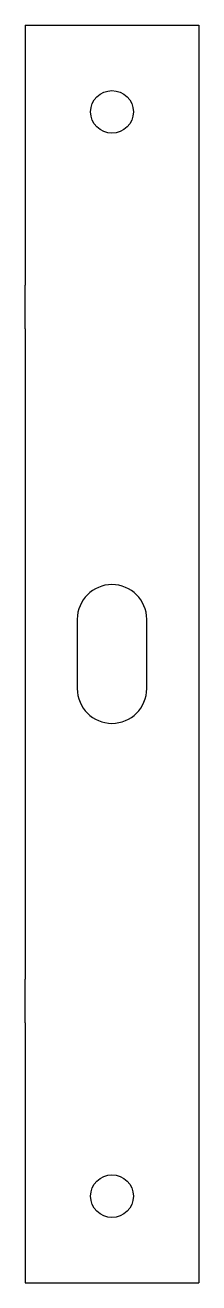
# Model space of a CAD drawing. Header units: millimetres. Extents: x 307 to 327, y 181 to 326.
import ezdxf

# ---------------------------------------------------------------- set-up
doc = ezdxf.new("R2010")
doc.units = ezdxf.units.MM
doc.layers.add('Default', color=7, linetype='Continuous')
doc.layers.add('U_85', color=7, linetype='Continuous')

# ---------------------------------------------------------------- blocks, each defined once
blk = doc.blocks.new('SE')
at = {"layer": 'U_85', "color": 7, "linetype": 'Continuous'}
for p, q in [((306.76, 325.98), (306.76, 295.98)), ((306.76, 325.98), (326.76, 325.98)), ((326.76, 325.98), (326.76, 295.98)), ((306.76, 290.96), (306.76, 295.98)), ((326.76, 295.98), (326.76, 290.96)), ((306.76, 290.96), (306.76, 215.96)), ((326.76, 290.96), (326.76, 215.96)), ((312.76, 257.46), (312.76, 249.46)), ((320.76, 249.46), (320.76, 257.46)), ((306.76, 210.93), (306.76, 215.96)), ((326.76, 215.96), (326.76, 210.93)), ((306.76, 210.93), (306.76, 180.93)), ((326.76, 210.93), (326.76, 180.93)), ((306.76, 180.93), (326.76, 180.93))]:
    blk.add_line(p, q, dxfattribs=at)
for centre in [(316.76, 315.98), (316.76, 190.93)]:
    blk.add_circle(centre, 2.46, dxfattribs=at)
for centre, start, end in [((316.76, 257.46), 0, 180), ((316.76, 249.46), 180, 0)]:
    blk.add_arc(centre, 4, start, end, dxfattribs=at)

msp = doc.modelspace()

# ---------------------------------------------------------------- block references
at = {"layer": 'Default'}
msp.add_blockref('SE', (0, 0), dxfattribs=at)

doc.saveas('drawing.dxf')
